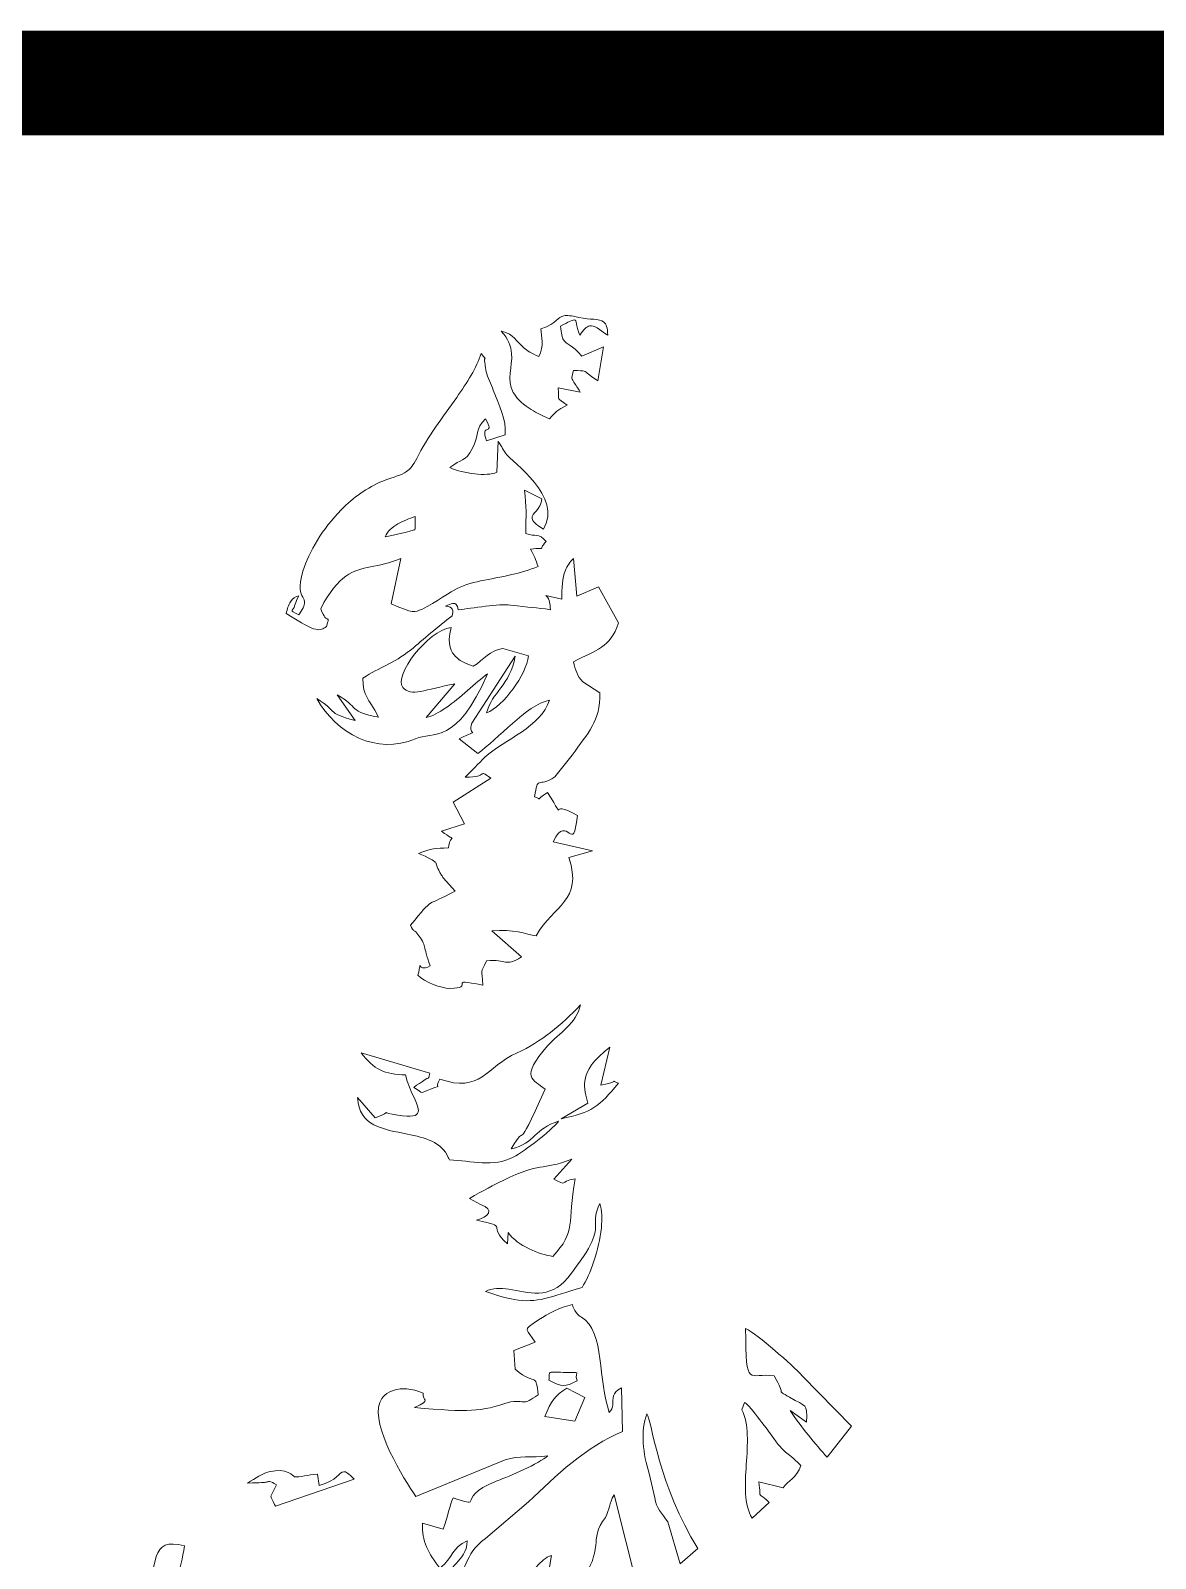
# Model space of a CAD drawing. Header units: millimetres. Extents: x 0 to 413, y 0 to 289.
# Drawn here: x 44.13 to 52.17, y 11.29 to 22.22 of the extents above; entities that cross this region are included whole.
import ezdxf

# ---------------------------------------------------------------- set-up
doc = ezdxf.new("R2010")
doc.units = ezdxf.units.MM
doc.layers.add('ШТАМП', color=7, linetype='Continuous', lineweight=5)

# ---------------------------------------------------------------- blocks, each defined once
blk = doc.blocks.new('A$C785F2B6D')
at = {"color": 0, "linetype": 'ByBlock', "lineweight": -2}
for points, knots in [([(221.067, 104.776), (221.882, 105.069), (221.864, 105.359), (222.183, 105.416), (222.183, 105.416), (222.323, 105.441), (222.529, 105.421), (222.9, 105.336), (222.9, 105.336), (223.478, 105.204), (223.882, 105.291), (224.104, 105.119), (224.104, 105.119), (224.232, 105.02), (224.3, 104.833), (224.304, 104.467), (224.304, 104.467), (223.878, 104.774), (223.648, 104.96), (223.434, 104.92), (223.434, 104.92), (223.285, 104.892), (223.143, 104.752), (222.949, 104.466), (222.949, 104.466), (222.748, 104.962), (222.822, 105.212), (222.673, 105.211), (222.673, 105.211), (222.58, 105.21), (222.401, 105.113), (222.017, 104.918), (222.017, 104.918), (222.044, 104.55), (222.088, 104.361), (222.16, 104.24), (222.16, 104.24), (222.305, 103.998), (222.567, 104.033), (223.046, 103.46), (223.046, 103.46), (223.046, 103.46), (224.094, 103.9), (224.094, 103.9), (224.094, 103.9), (224.094, 103.9), (223.82, 102.265), (223.82, 102.265), (223.82, 102.265), (223.333, 102.561), (223.316, 102.679), (223.167, 102.725), (223.167, 102.725), (223.079, 102.752), (222.945, 102.755), (222.642, 102.756), (222.642, 102.756), (222.558, 102.428), (222.528, 102.407), (222.64, 102.232), (222.64, 102.232), (222.702, 102.134), (222.808, 101.989), (222.973, 101.715), (222.973, 101.715), (222.973, 101.715), (221.906, 101.925), (221.906, 101.925), (221.906, 101.925), (221.932, 101.174), (221.807, 101.505), (222.334, 101.079), (222.334, 101.079), (221.836, 100.83), (221.809, 100.763), (221.475, 100.42), (221.475, 100.42), (221.07, 100.595), (220.748, 100.765), (220.493, 100.932), (220.493, 100.932), (220.091, 101.194), (219.854, 101.448), (219.721, 101.698), (219.721, 101.698), (219.386, 102.325), (219.693, 102.93), (219.641, 103.591), (219.641, 103.591), (219.615, 103.932), (219.492, 104.288), (219.136, 104.67), (219.136, 104.67), (219.805, 104.493), (219.828, 104.204), (220.24, 103.859), (220.24, 103.859), (220.4, 103.725), (220.62, 103.582), (220.959, 103.435), (220.959, 103.435), (221.246, 103.937), (221.069, 104.405), (221.067, 104.776)], [0, 0, 0, 0, 0.037037, 0.037037, 0.037037, 0.037037, 0.074074, 0.074074, 0.074074, 0.074074, 0.111111, 0.111111, 0.111111, 0.111111, 0.148148, 0.148148, 0.148148, 0.148148, 0.185185, 0.185185, 0.185185, 0.185185, 0.222222, 0.222222, 0.222222, 0.222222, 0.259259, 0.259259, 0.259259, 0.259259, 0.296296, 0.296296, 0.296296, 0.296296, 0.333333, 0.333333, 0.333333, 0.333333, 0.37037, 0.37037, 0.37037, 0.37037, 0.407407, 0.407407, 0.407407, 0.407407, 0.444444, 0.444444, 0.444444, 0.444444, 0.481481, 0.481481, 0.481481, 0.481481, 0.518519, 0.518519, 0.518519, 0.518519, 0.555556, 0.555556, 0.555556, 0.555556, 0.592593, 0.592593, 0.592593, 0.592593, 0.62963, 0.62963, 0.62963, 0.62963, 0.666667, 0.666667, 0.666667, 0.666667, 0.703704, 0.703704, 0.703704, 0.703704, 0.740741, 0.740741, 0.740741, 0.740741, 0.777778, 0.777778, 0.777778, 0.777778, 0.814815, 0.814815, 0.814815, 0.814815, 0.851852, 0.851852, 0.851852, 0.851852, 0.888889, 0.888889, 0.888889, 0.888889, 0.925926, 0.925926, 0.925926, 0.925926, 1, 1, 1, 1]), ([(209.325, 91.828), (209.136, 91.495), (209.154, 91.315), (209.005, 91.131), (209.005, 91.131), (208.959, 91.074), (209.08, 91.049), (209.319, 90.907), (209.319, 90.907), (210.09, 92.004), (209.011, 91.403), (209.525, 93.025), (209.525, 93.025), (209.825, 93.97), (210.484, 95.095), (211.38, 96.004), (211.38, 96.004), (211.962, 96.594), (212.645, 97.094), (213.394, 97.395), (213.394, 97.395), (213.964, 97.624), (214.29, 97.674), (214.551, 97.855), (214.551, 97.855), (214.726, 97.978), (214.872, 98.16), (215.043, 98.498), (215.043, 98.498), (215.553, 99.523), (216.317, 100.505), (216.979, 101.452), (216.979, 101.452), (217.49, 102.182), (217.941, 102.891), (218.171, 103.582), (218.171, 103.582), (218.534, 103.115), (218.241, 103.541), (218.352, 103.131), (218.352, 103.131), (218.383, 103.015), (218.337, 103.041), (218.416, 102.703), (218.416, 102.703), (218.477, 102.442), (218.641, 102.088), (218.752, 101.807), (218.752, 101.807), (219.047, 101.067), (219.387, 100.396), (219.335, 99.645), (219.335, 99.645), (219.335, 99.645), (218.422, 99.347), (218.422, 99.347), (218.422, 99.347), (218.091, 100.277), (218.889, 99.547), (218.374, 100.419), (218.374, 100.419), (217.85, 99.917), (218.073, 99.599), (217.752, 98.991), (217.752, 98.991), (217.379, 98.282), (217.203, 98.511), (216.648, 98.047), (216.648, 98.047), (217.309, 97.76), (218.442, 97.6), (218.928, 97.823), (218.928, 97.823), (218.928, 97.823), (218.983, 99.33), (218.983, 99.33), (218.983, 99.33), (219.109, 99.179), (219.22, 98.928), (219.344, 98.756), (219.344, 98.756), (219.69, 98.271), (222.134, 96.656), (221.187, 95.06), (221.187, 95.06), (220.802, 95.301), (220.656, 95.456), (220.635, 95.584), (220.635, 95.584), (220.592, 95.846), (221.075, 95.994), (221.112, 96.535), (221.112, 96.535), (221.112, 96.535), (220.26, 96.959), (220.26, 96.959), (220.26, 96.959), (220.38, 96.14), (220.332, 95.747), (220.337, 94.853), (220.337, 94.853), (220.812, 94.669), (220.948, 94.907), (221.32, 94.463), (221.32, 94.463), (220.838, 93.959), (221.444, 94.222), (220.555, 94.087), (220.555, 94.087), (220.733, 93.803), (220.806, 93.574), (220.932, 93.26), (220.932, 93.26), (220.499, 93.077), (220.07, 92.953), (219.654, 92.857), (219.654, 92.857), (218.595, 92.612), (217.615, 92.541), (216.851, 92.105), (216.851, 92.105), (216.593, 91.958), (215.492, 91.24), (215.295, 91.173), (215.295, 91.173), (214.908, 91.042), (214.922, 90.954), (213.805, 91.446), (213.805, 91.446), (213.805, 91.446), (214.263, 93.642), (214.263, 93.642), (214.263, 93.642), (213.151, 93.161), (212.372, 93.327), (211.606, 92.788), (211.606, 92.788), (211.21, 92.51), (210.817, 92.043), (210.384, 91.2), (210.384, 91.2), (210.709, 90.334), (210.859, 91.016), (210.666, 90.339), (210.666, 90.339), (210.298, 90.135), (210.286, 89.977), (208.718, 90.974), (208.718, 90.974), (208.756, 91.189), (208.821, 91.39), (208.921, 91.544), (208.921, 91.544), (209.02, 91.696), (209.153, 91.801), (209.325, 91.828)], [0, 0, 0, 0, 0.025, 0.025, 0.025, 0.025, 0.05, 0.05, 0.05, 0.05, 0.075, 0.075, 0.075, 0.075, 0.1, 0.1, 0.1, 0.1, 0.125, 0.125, 0.125, 0.125, 0.15, 0.15, 0.15, 0.15, 0.175, 0.175, 0.175, 0.175, 0.2, 0.2, 0.2, 0.2, 0.225, 0.225, 0.225, 0.225, 0.25, 0.25, 0.25, 0.25, 0.275, 0.275, 0.275, 0.275, 0.3, 0.3, 0.3, 0.3, 0.325, 0.325, 0.325, 0.325, 0.35, 0.35, 0.35, 0.35, 0.375, 0.375, 0.375, 0.375, 0.4, 0.4, 0.4, 0.4, 0.425, 0.425, 0.425, 0.425, 0.45, 0.45, 0.45, 0.45, 0.475, 0.475, 0.475, 0.475, 0.5, 0.5, 0.5, 0.5, 0.525, 0.525, 0.525, 0.525, 0.55, 0.55, 0.55, 0.55, 0.575, 0.575, 0.575, 0.575, 0.6, 0.6, 0.6, 0.6, 0.625, 0.625, 0.625, 0.625, 0.65, 0.65, 0.65, 0.65, 0.675, 0.675, 0.675, 0.675, 0.7, 0.7, 0.7, 0.7, 0.725, 0.725, 0.725, 0.725, 0.75, 0.75, 0.75, 0.75, 0.775, 0.775, 0.775, 0.775, 0.8, 0.8, 0.8, 0.8, 0.825, 0.825, 0.825, 0.825, 0.85, 0.85, 0.85, 0.85, 0.875, 0.875, 0.875, 0.875, 0.9, 0.9, 0.9, 0.9, 0.925, 0.925, 0.925, 0.925, 0.95, 0.95, 0.95, 0.95, 1, 1, 1, 1]), ([(213.505, 94.684), (213.605, 94.697), (214.869, 94.99), (214.939, 95.036), (214.939, 95.036), (214.991, 95.07), (214.954, 95.18), (214.964, 95.68), (214.964, 95.68), (214.694, 95.582), (214.387, 95.47), (214.119, 95.315), (214.119, 95.315), (213.852, 95.16), (213.623, 94.96), (213.505, 94.684)], [0, 0, 0, 0, 0.2, 0.2, 0.2, 0.2, 0.4, 0.4, 0.4, 0.4, 0.6, 0.6, 0.6, 0.6, 1, 1, 1, 1]), ([(217.394, 83.037), (217.685, 83.295), (218.057, 83.728), (218.347, 83.998), (218.347, 83.998), (219.292, 84.877), (221.076, 85.465), (221.475, 86.775), (221.475, 86.775), (220.36, 86.521), (218.96, 84.875), (218.008, 84.185), (218.008, 84.185), (218.008, 84.185), (217.1, 84.893), (217.1, 84.893), (217.1, 84.893), (218.23, 85.44), (217.487, 84.937), (217.706, 85.662), (217.706, 85.662), (217.706, 85.662), (219.819, 88.905), (219.819, 88.905), (219.819, 88.905), (219.559, 87.465), (218.699, 87.182), (218.427, 86.15), (218.427, 86.15), (219.25, 86.492), (220.354, 87.994), (220.464, 88.92), (220.464, 88.92), (220.464, 88.92), (219.22, 89.276), (219.22, 89.276), (219.22, 89.276), (218.566, 89.187), (218.327, 88.734), (217.774, 88.411), (217.774, 88.411), (217.09, 88.676), (217.088, 88.74), (216.928, 88.894), (216.928, 88.894), (216.726, 89.089), (216.487, 89.412), (216.708, 90.294), (216.708, 90.294), (215.57, 90.137), (213.906, 87.959), (214.37, 87.384), (214.37, 87.384), (214.744, 86.921), (215.463, 87.286), (216.889, 87.566), (216.889, 87.566), (216.889, 87.566), (215.5, 85.933), (215.5, 85.933), (215.5, 85.933), (215.803, 85.996), (216.125, 86.167), (216.449, 86.39), (216.449, 86.39), (217.161, 86.88), (217.888, 87.625), (218.467, 88.043), (218.467, 88.043), (216.993, 84.568), (215.816, 85.265), (214.978, 84.898), (214.978, 84.898), (213.106, 84.078), (211.139, 85.156), (210.191, 86.849), (210.191, 86.849), (211.227, 86.244), (210.588, 86.174), (212.054, 85.776), (212.054, 85.776), (212.054, 85.776), (211.186, 87.025), (211.186, 87.025), (211.186, 87.025), (212.266, 86.434), (211.721, 86.186), (213.188, 85.948), (213.188, 85.948), (212.66, 86.949), (212.447, 86.926), (212.423, 87.829), (212.423, 87.829), (213.299, 88.411), (213.87, 88.506), (214.739, 89.199), (214.739, 89.199), (215.399, 89.725), (216.042, 90.341), (216.767, 90.858), (216.767, 90.858), (216.783, 90.959), (216.819, 91.083), (216.763, 91.18), (216.763, 91.18), (216.722, 91.253), (216.63, 91.311), (216.441, 91.333), (216.441, 91.333), (216.741, 91.477), (216.879, 91.488), (216.955, 91.414), (216.955, 91.414), (217.009, 91.363), (217.031, 91.27), (217.058, 91.151), (217.058, 91.151), (217.716, 91.229), (219.064, 91.458), (219.589, 91.383), (219.589, 91.383), (220.531, 91.248), (220.832, 91.266), (221.523, 91.157), (221.523, 91.157), (221.481, 91.476), (221.543, 91.598), (221.306, 91.848), (221.306, 91.848), (221.306, 91.848), (222.08, 91.661), (222.08, 91.661), (222.08, 91.661), (222.072, 92.221), (222.095, 92.682), (222.251, 93.07), (222.251, 93.07), (222.337, 93.282), (222.462, 93.473), (222.643, 93.647), (222.643, 93.647), (222.643, 93.647), (222.799, 91.814), (222.799, 91.814), (222.799, 91.814), (222.799, 91.814), (223.854, 92.26), (223.854, 92.26), (223.854, 92.26), (223.854, 92.26), (224.825, 90.517), (224.825, 90.517), (224.825, 90.517), (224.408, 89.286), (223.769, 89.229), (222.642, 88.63), (222.642, 88.63), (222.731, 88.25), (222.819, 87.929), (223.092, 87.663), (223.092, 87.663), (223.092, 87.663), (223.921, 87.126), (223.921, 87.126), (223.921, 87.126), (223.957, 85.712), (223.343, 85.221), (222.578, 84.095), (222.578, 84.095), (222.578, 84.095), (221.736, 83.044), (221.736, 83.044), (221.736, 83.044), (220.899, 82.502), (220.927, 83.157), (220.752, 82.08), (220.752, 82.08), (221.18, 81.952), (220.731, 81.894), (221.377, 82.287), (221.377, 82.287), (222.458, 80.63), (221.265, 82.075), (222.831, 81.178), (222.831, 81.178), (222.611, 79.131), (222.39, 81.374), (221.655, 79.904), (221.655, 79.904), (221.655, 79.904), (223.568, 79.458), (223.568, 79.458), (223.568, 79.458), (223.568, 79.458), (222.422, 79.14), (222.422, 79.14), (222.422, 79.14), (223.109, 76.988), (221.712, 76.89), (220.828, 75.334), (220.828, 75.334), (220.321, 75.43), (219.745, 75.676), (218.679, 75.576), (218.679, 75.576), (218.679, 75.576), (220.119, 74.313), (220.119, 74.313), (220.119, 74.313), (219.281, 73.81), (219.451, 74.221), (218.432, 74.134), (218.432, 74.134), (218.095, 73.458), (218.226, 73.796), (218.243, 72.941), (218.243, 72.941), (216.391, 73.343), (217.967, 72.789), (216.634, 72.792), (216.634, 72.792), (216.242, 72.793), (215.438, 73.092), (215.098, 73.426), (215.098, 73.426), (215.336, 74.378), (214.967, 73.517), (215.698, 73.877), (215.698, 73.877), (215.29, 74.934), (215.598, 74.782), (215.049, 75.464), (215.049, 75.464), (214.869, 75.688), (214.915, 75.489), (214.74, 75.849), (214.74, 75.849), (215.919, 77.305), (215.442, 76.7), (216.907, 77.509), (216.907, 77.509), (216.907, 77.509), (216.334, 78.139), (216.334, 78.139), (216.334, 78.139), (216.306, 78.18), (216.274, 78.238), (216.247, 78.281), (216.247, 78.281), (215.769, 79.026), (216.272, 78.77), (215.451, 79.203), (215.451, 79.203), (215.451, 79.203), (215.126, 79.334), (215.126, 79.334), (215.126, 79.334), (215.761, 79.601), (215.94, 79.565), (216.578, 79.61), (216.578, 79.61), (216.673, 80.395), (217.065, 79.777), (216.245, 80.416), (216.245, 80.416), (216.245, 80.416), (217.352, 80.775), (217.352, 80.775), (217.352, 80.775), (217.352, 80.775), (216.807, 81.816), (216.807, 81.816), (216.807, 81.816), (216.807, 81.816), (218.636, 82.986), (218.636, 82.986), (218.636, 82.986), (217.948, 83.485), (218.562, 82.996), (217.394, 83.037)], [0, 0, 0, 0, 0.014085, 0.014085, 0.014085, 0.014085, 0.028169, 0.028169, 0.028169, 0.028169, 0.042254, 0.042254, 0.042254, 0.042254, 0.056338, 0.056338, 0.056338, 0.056338, 0.070423, 0.070423, 0.070423, 0.070423, 0.084507, 0.084507, 0.084507, 0.084507, 0.098592, 0.098592, 0.098592, 0.098592, 0.112676, 0.112676, 0.112676, 0.112676, 0.126761, 0.126761, 0.126761, 0.126761, 0.140845, 0.140845, 0.140845, 0.140845, 0.15493, 0.15493, 0.15493, 0.15493, 0.169014, 0.169014, 0.169014, 0.169014, 0.183099, 0.183099, 0.183099, 0.183099, 0.197183, 0.197183, 0.197183, 0.197183, 0.211268, 0.211268, 0.211268, 0.211268, 0.225352, 0.225352, 0.225352, 0.225352, 0.239437, 0.239437, 0.239437, 0.239437, 0.253521, 0.253521, 0.253521, 0.253521, 0.267606, 0.267606, 0.267606, 0.267606, 0.28169, 0.28169, 0.28169, 0.28169, 0.295775, 0.295775, 0.295775, 0.295775, 0.309859, 0.309859, 0.309859, 0.309859, 0.323944, 0.323944, 0.323944, 0.323944, 0.338028, 0.338028, 0.338028, 0.338028, 0.352113, 0.352113, 0.352113, 0.352113, 0.366197, 0.366197, 0.366197, 0.366197, 0.380282, 0.380282, 0.380282, 0.380282, 0.394366, 0.394366, 0.394366, 0.394366, 0.408451, 0.408451, 0.408451, 0.408451, 0.422535, 0.422535, 0.422535, 0.422535, 0.43662, 0.43662, 0.43662, 0.43662, 0.450704, 0.450704, 0.450704, 0.450704, 0.464789, 0.464789, 0.464789, 0.464789, 0.478873, 0.478873, 0.478873, 0.478873, 0.492958, 0.492958, 0.492958, 0.492958, 0.507042, 0.507042, 0.507042, 0.507042, 0.521127, 0.521127, 0.521127, 0.521127, 0.535211, 0.535211, 0.535211, 0.535211, 0.549296, 0.549296, 0.549296, 0.549296, 0.56338, 0.56338, 0.56338, 0.56338, 0.577465, 0.577465, 0.577465, 0.577465, 0.591549, 0.591549, 0.591549, 0.591549, 0.605634, 0.605634, 0.605634, 0.605634, 0.619718, 0.619718, 0.619718, 0.619718, 0.633803, 0.633803, 0.633803, 0.633803, 0.647887, 0.647887, 0.647887, 0.647887, 0.661972, 0.661972, 0.661972, 0.661972, 0.676056, 0.676056, 0.676056, 0.676056, 0.690141, 0.690141, 0.690141, 0.690141, 0.704225, 0.704225, 0.704225, 0.704225, 0.71831, 0.71831, 0.71831, 0.71831, 0.732394, 0.732394, 0.732394, 0.732394, 0.746479, 0.746479, 0.746479, 0.746479, 0.760563, 0.760563, 0.760563, 0.760563, 0.774648, 0.774648, 0.774648, 0.774648, 0.788732, 0.788732, 0.788732, 0.788732, 0.802817, 0.802817, 0.802817, 0.802817, 0.816901, 0.816901, 0.816901, 0.816901, 0.830986, 0.830986, 0.830986, 0.830986, 0.84507, 0.84507, 0.84507, 0.84507, 0.859155, 0.859155, 0.859155, 0.859155, 0.873239, 0.873239, 0.873239, 0.873239, 0.887324, 0.887324, 0.887324, 0.887324, 0.901408, 0.901408, 0.901408, 0.901408, 0.915493, 0.915493, 0.915493, 0.915493, 0.929577, 0.929577, 0.929577, 0.929577, 0.943662, 0.943662, 0.943662, 0.943662, 0.957746, 0.957746, 0.957746, 0.957746, 0.971831, 0.971831, 0.971831, 0.971831, 1, 1, 1, 1]), ([(216.162, 68.394), (218.154, 67.683), (218.388, 68.977), (219.912, 69.666), (219.912, 69.666), (221.082, 70.195), (222.047, 71.01), (222.977, 71.986), (222.977, 71.986), (222.799, 71.09), (221.945, 70.628), (221.389, 69.998), (221.389, 69.998), (220.012, 68.436), (220.686, 68.386), (221.265, 67.899), (221.265, 67.899), (219.707, 64.422), (220.492, 66.501), (219.622, 65.003), (219.622, 65.003), (220.79, 65.275), (220.76, 66.015), (221.917, 66.342), (221.917, 66.342), (221.511, 65.842), (220.338, 64.934), (219.717, 64.603), (219.717, 64.603), (218.779, 64.103), (217.684, 64.418), (216.623, 64.477), (216.623, 64.477), (216.599, 64.511), (216.582, 64.575), (216.574, 64.593), (216.574, 64.593), (216.248, 65.341), (215.431, 65.551), (214.588, 65.722), (214.588, 65.722), (213.428, 65.956), (212.219, 66.115), (212.175, 67.491), (212.175, 67.491), (212.175, 67.491), (213.029, 66.51), (213.029, 66.51), (213.029, 66.51), (213.991, 66.859), (213.235, 66.807), (213.844, 66.689), (213.844, 66.689), (214.632, 66.536), (214.979, 66.566), (215.087, 66.724), (215.087, 66.724), (215.288, 67.019), (214.653, 67.762), (214.503, 68.597), (214.503, 68.597), (213.476, 68.613), (212.958, 68.853), (212.349, 69.672), (212.349, 69.672), (212.349, 69.672), (215.683, 68.679), (215.683, 68.679), (215.683, 68.679), (215.537, 68.226), (215.742, 68.626), (215.327, 68.273), (215.327, 68.273), (215.312, 68.261), (215.063, 68.139), (214.904, 67.989), (214.904, 67.989), (215.428, 67.66), (215.175, 67.694), (215.716, 67.9), (215.716, 67.9), (216.413, 68.167), (215.82, 67.828), (216.162, 68.394)], [0, 0, 0, 0, 0.045455, 0.045455, 0.045455, 0.045455, 0.090909, 0.090909, 0.090909, 0.090909, 0.136364, 0.136364, 0.136364, 0.136364, 0.181818, 0.181818, 0.181818, 0.181818, 0.227273, 0.227273, 0.227273, 0.227273, 0.272727, 0.272727, 0.272727, 0.272727, 0.318182, 0.318182, 0.318182, 0.318182, 0.363636, 0.363636, 0.363636, 0.363636, 0.409091, 0.409091, 0.409091, 0.409091, 0.454545, 0.454545, 0.454545, 0.454545, 0.5, 0.5, 0.5, 0.5, 0.545455, 0.545455, 0.545455, 0.545455, 0.590909, 0.590909, 0.590909, 0.590909, 0.636364, 0.636364, 0.636364, 0.636364, 0.681818, 0.681818, 0.681818, 0.681818, 0.727273, 0.727273, 0.727273, 0.727273, 0.772727, 0.772727, 0.772727, 0.772727, 0.818182, 0.818182, 0.818182, 0.818182, 0.863636, 0.863636, 0.863636, 0.863636, 0.909091, 0.909091, 0.909091, 0.909091, 1, 1, 1, 1]), ([(223.334, 67.22), (223.216, 67.883), (222.742, 68.701), (224.414, 69.931), (224.414, 69.931), (224.414, 69.931), (223.965, 68.101), (223.965, 68.101), (223.965, 68.101), (224.977, 68.28), (224.368, 68.365), (224.823, 68.187), (224.823, 68.187), (223.897, 67.062), (223.512, 66.755), (222.049, 66.468), (222.049, 66.468), (222.049, 66.468), (223.334, 67.22), (223.334, 67.22)], [0, 0, 0, 0, 0.166667, 0.166667, 0.166667, 0.166667, 0.333333, 0.333333, 0.333333, 0.333333, 0.5, 0.5, 0.5, 0.5, 0.666667, 0.666667, 0.666667, 0.666667, 1, 1, 1, 1]), ([(219.436, 60.393), (218.379, 61.346), (219.613, 61.193), (217.947, 61.546), (217.947, 61.546), (218.478, 61.719), (218.872, 62.041), (218.128, 62.305), (218.128, 62.305), (218.128, 62.305), (217.598, 62.605), (217.598, 62.605), (217.598, 62.605), (218.271, 62.985), (218.801, 63.265), (219.229, 63.473), (219.229, 63.473), (221.113, 64.39), (221.036, 63.925), (222.559, 64.502), (222.559, 64.502), (222.559, 64.502), (221.698, 63.54), (221.698, 63.54), (221.698, 63.54), (222.401, 63.175), (221.886, 63.42), (222.73, 63.558), (222.73, 63.558), (222.526, 62.457), (222.548, 61.823), (222.468, 61.303), (222.468, 61.303), (222.39, 60.799), (222.215, 60.402), (221.644, 59.791), (221.644, 59.791), (221.312, 59.837), (220.89, 59.962), (220.492, 60.155), (220.492, 60.155), (220.087, 60.352), (219.708, 60.619), (219.477, 60.949), (219.477, 60.949), (219.477, 60.949), (219.436, 60.393), (219.436, 60.393)], [0, 0, 0, 0, 0.076923, 0.076923, 0.076923, 0.076923, 0.153846, 0.153846, 0.153846, 0.153846, 0.230769, 0.230769, 0.230769, 0.230769, 0.307692, 0.307692, 0.307692, 0.307692, 0.384615, 0.384615, 0.384615, 0.384615, 0.461538, 0.461538, 0.461538, 0.461538, 0.538462, 0.538462, 0.538462, 0.538462, 0.615385, 0.615385, 0.615385, 0.615385, 0.692308, 0.692308, 0.692308, 0.692308, 0.769231, 0.769231, 0.769231, 0.769231, 0.846154, 0.846154, 0.846154, 0.846154, 1, 1, 1, 1]), ([(218.379, 58.086), (218.712, 58.274), (219.099, 58.26), (219.511, 58.198), (219.511, 58.198), (220.438, 58.057), (221.494, 57.665), (222.362, 58.749), (222.362, 58.749), (223.666, 60.378), (223.723, 60.902), (223.713, 61.338), (223.713, 61.338), (223.707, 61.62), (223.672, 61.866), (223.926, 62.35), (223.926, 62.35), (224.026, 62.024), (224.04, 61.611), (223.995, 61.168), (223.995, 61.168), (223.888, 60.117), (223.451, 58.898), (223.061, 58.283), (223.061, 58.283), (221.506, 57.82), (220.908, 57.504), (219.764, 57.702), (219.764, 57.702), (219.382, 57.768), (218.939, 57.892), (218.379, 58.086)], [0, 0, 0, 0, 0.111111, 0.111111, 0.111111, 0.111111, 0.222222, 0.222222, 0.222222, 0.222222, 0.333333, 0.333333, 0.333333, 0.333333, 0.444444, 0.444444, 0.444444, 0.444444, 0.555556, 0.555556, 0.555556, 0.555556, 0.666667, 0.666667, 0.666667, 0.666667, 0.777778, 0.777778, 0.777778, 0.777778, 1, 1, 1, 1]), ([(222.591, 57.457), (222.649, 57.224), (222.858, 56.875), (223.035, 56.851), (223.035, 56.851), (224.184, 56.135), (223.816, 53.73), (224.381, 52.227), (224.381, 52.227), (224.502, 52.34), (224.535, 52.465), (224.545, 52.595), (224.545, 52.595), (224.567, 52.878), (224.48, 53.18), (224.978, 53.413), (224.978, 53.413), (224.978, 53.413), (225.013, 51.291), (225.013, 51.291), (225.013, 51.291), (223.3, 50.598), (221.752, 49.132), (220.466, 47.878), (220.466, 47.878), (220.466, 47.878), (218.377, 46.105), (218.377, 46.105), (218.377, 46.105), (217.23, 45.327), (217.635, 44.425), (216.584, 43.944), (216.584, 43.944), (216.446, 44.896), (217.447, 44.901), (217.489, 45.993), (217.489, 45.993), (216.74, 45.665), (216.824, 45.199), (216.166, 44.671), (216.166, 44.671), (215.618, 45.375), (215.262, 45.986), (215.328, 46.846), (215.328, 46.846), (215.328, 46.846), (216.317, 46.555), (216.317, 46.555), (216.317, 46.555), (216.546, 47.161), (216.641, 47.744), (216.81, 48.073), (216.81, 48.073), (217.473, 47.856), (217.59, 47.826), (217.653, 47.922), (217.653, 47.922), (217.742, 48.058), (217.724, 48.446), (218.98, 48.917), (218.98, 48.917), (219.528, 49.122), (220.97, 49.73), (221.407, 50.122), (221.407, 50.122), (220.579, 50.011), (220.029, 50.155), (219.327, 49.919), (219.327, 49.919), (219.327, 49.919), (215, 48.148), (215, 48.148), (215, 48.148), (214.425, 48.988), (212.81, 51.57), (213.251, 52.708), (213.251, 52.708), (213.446, 53.211), (214.204, 53.644), (215.359, 53.157), (215.359, 53.157), (215.263, 52.741), (215.839, 52.88), (214.926, 52.457), (214.926, 52.457), (217.613, 52.239), (218.067, 52.234), (219.596, 52.74), (219.596, 52.74), (220.478, 52.81), (220.109, 52.533), (220.925, 53.08), (220.925, 53.08), (220.877, 53.577), (220.85, 53.715), (220.749, 53.784), (220.749, 53.784), (220.62, 53.872), (220.371, 53.849), (219.808, 54.315), (219.808, 54.315), (219.808, 54.315), (219.745, 55.225), (219.745, 55.225), (219.745, 55.225), (219.745, 55.225), (220.778, 55.623), (220.778, 55.623), (220.778, 55.623), (220.391, 56.289), (220.105, 56.173), (220.946, 56.713), (220.946, 56.713), (221.441, 57.029), (221.972, 57.315), (222.591, 57.457)], [0, 0, 0, 0, 0.033333, 0.033333, 0.033333, 0.033333, 0.066667, 0.066667, 0.066667, 0.066667, 0.1, 0.1, 0.1, 0.1, 0.133333, 0.133333, 0.133333, 0.133333, 0.166667, 0.166667, 0.166667, 0.166667, 0.2, 0.2, 0.2, 0.2, 0.233333, 0.233333, 0.233333, 0.233333, 0.266667, 0.266667, 0.266667, 0.266667, 0.3, 0.3, 0.3, 0.3, 0.333333, 0.333333, 0.333333, 0.333333, 0.366667, 0.366667, 0.366667, 0.366667, 0.4, 0.4, 0.4, 0.4, 0.433333, 0.433333, 0.433333, 0.433333, 0.466667, 0.466667, 0.466667, 0.466667, 0.5, 0.5, 0.5, 0.5, 0.533333, 0.533333, 0.533333, 0.533333, 0.566667, 0.566667, 0.566667, 0.566667, 0.6, 0.6, 0.6, 0.6, 0.633333, 0.633333, 0.633333, 0.633333, 0.666667, 0.666667, 0.666667, 0.666667, 0.7, 0.7, 0.7, 0.7, 0.733333, 0.733333, 0.733333, 0.733333, 0.766667, 0.766667, 0.766667, 0.766667, 0.8, 0.8, 0.8, 0.8, 0.833333, 0.833333, 0.833333, 0.833333, 0.866667, 0.866667, 0.866667, 0.866667, 0.9, 0.9, 0.9, 0.9, 0.933333, 0.933333, 0.933333, 0.933333, 1, 1, 1, 1]), ([(232.368, 53.994), (231.161, 54.191), (230.991, 53.261), (230.992, 56.298), (230.992, 56.298), (231.596, 55.994), (233.238, 54.528), (233.736, 54.004), (233.736, 54.004), (233.736, 54.004), (236.132, 51.563), (236.132, 51.563), (236.132, 51.563), (236.132, 51.563), (234.94, 50.054), (234.94, 50.054), (234.94, 50.054), (234.404, 50.642), (233.663, 51.542), (233.145, 52.311), (233.145, 52.311), (233.145, 52.311), (233.938, 51.745), (233.938, 51.745), (233.938, 51.745), (233.996, 52.724), (233.933, 52.46), (233.114, 52.962), (233.114, 52.962), (232.394, 53.402), (233.018, 52.956), (232.368, 53.994)], [0, 0, 0, 0, 0.111111, 0.111111, 0.111111, 0.111111, 0.222222, 0.222222, 0.222222, 0.222222, 0.333333, 0.333333, 0.333333, 0.333333, 0.444444, 0.444444, 0.444444, 0.444444, 0.555556, 0.555556, 0.555556, 0.555556, 0.666667, 0.666667, 0.666667, 0.666667, 0.777778, 0.777778, 0.777778, 0.777778, 1, 1, 1, 1]), ([(221.442, 53.781), (222.115, 53.44), (222.216, 53.444), (222.819, 53.758), (222.819, 53.758), (222.702, 54.032), (222.851, 54.118), (222.798, 54.146), (222.798, 54.146), (222.759, 54.167), (222.607, 54.156), (222.145, 54.167), (222.145, 54.167), (221.766, 54.176), (221.532, 54.213), (221.486, 54.132), (221.486, 54.132), (221.426, 54.027), (221.493, 53.905), (221.442, 53.781)], [0, 0, 0, 0, 0.166667, 0.166667, 0.166667, 0.166667, 0.333333, 0.333333, 0.333333, 0.333333, 0.5, 0.5, 0.5, 0.5, 0.666667, 0.666667, 0.666667, 0.666667, 1, 1, 1, 1]), ([(221.255, 52.024), (221.255, 52.024), (222.71, 51.799), (222.71, 51.799), (222.71, 51.799), (222.71, 51.799), (223.187, 52.944), (223.187, 52.944), (223.187, 52.944), (223.187, 52.944), (222.319, 53.401), (222.319, 53.401), (222.319, 53.401), (221.751, 53.036), (221.563, 52.787), (221.255, 52.024)], [0, 0, 0, 0, 0.2, 0.2, 0.2, 0.2, 0.4, 0.4, 0.4, 0.4, 0.6, 0.6, 0.6, 0.6, 1, 1, 1, 1]), ([(232.807, 48.565), (232.807, 48.565), (231.63, 48.851), (231.63, 48.851), (231.63, 48.851), (231.797, 47.883), (231.454, 48.509), (232.127, 47.852), (232.127, 47.852), (232.127, 47.852), (231.301, 47.093), (231.301, 47.093), (231.301, 47.093), (230.905, 47.761), (230.959, 48.724), (231.023, 49.692), (231.023, 49.692), (231.088, 50.67), (231.165, 51.654), (230.803, 52.346), (230.803, 52.346), (230.803, 52.346), (230.935, 52.706), (230.935, 52.706), (230.935, 52.706), (231.053, 52.736), (232.079, 51.342), (232.23, 51.133), (232.23, 51.133), (232.998, 50.07), (232.841, 50.465), (233.67, 49.652), (233.67, 49.652), (233.453, 48.999), (233.051, 48.948), (232.807, 48.565)], [0, 0, 0, 0, 0.1, 0.1, 0.1, 0.1, 0.2, 0.2, 0.2, 0.2, 0.3, 0.3, 0.3, 0.3, 0.4, 0.4, 0.4, 0.4, 0.5, 0.5, 0.5, 0.5, 0.6, 0.6, 0.6, 0.6, 0.7, 0.7, 0.7, 0.7, 0.8, 0.8, 0.8, 0.8, 1, 1, 1, 1]), ([(226.208, 52.157), (226.425, 51.801), (226.803, 48.613), (228.676, 45.627), (228.676, 45.627), (228.676, 45.627), (227.813, 44.875), (227.813, 44.875), (227.813, 44.875), (227.813, 44.875), (227.218, 46.917), (227.218, 46.917), (227.218, 46.917), (226.929, 47.343), (226.658, 47.58), (226.584, 48.081), (226.584, 48.081), (226.584, 48.081), (226.308, 49.26), (226.308, 49.26), (226.308, 49.26), (226.028, 50.176), (225.875, 51.344), (226.208, 52.157)], [0, 0, 0, 0, 0.142857, 0.142857, 0.142857, 0.142857, 0.285714, 0.285714, 0.285714, 0.285714, 0.428571, 0.428571, 0.428571, 0.428571, 0.571429, 0.571429, 0.571429, 0.571429, 0.714286, 0.714286, 0.714286, 0.714286, 1, 1, 1, 1]), ([(206.838, 48.798), (207.213, 49.022), (207.59, 49.262), (207.865, 49.337), (207.865, 49.337), (208.742, 49.576), (209.08, 49.109), (209.108, 49.105), (209.108, 49.105), (209.384, 49.066), (209.75, 49.202), (210.235, 49.225), (210.235, 49.225), (210.235, 49.225), (210.308, 48.672), (210.308, 48.672), (210.308, 48.672), (211.185, 48.927), (211.299, 49.326), (211.5, 49.348), (211.5, 49.348), (211.606, 49.359), (211.736, 49.267), (212.014, 48.993), (212.014, 48.993), (212.014, 48.993), (208.187, 47.683), (208.187, 47.683), (208.187, 47.683), (208.179, 47.702), (207.98, 48.112), (207.963, 48.153), (207.963, 48.153), (207.963, 48.153), (208.244, 48.708), (208.244, 48.708), (208.244, 48.708), (207.922, 48.935), (207.837, 48.854), (207.754, 48.843), (207.754, 48.843), (207.639, 48.827), (207.534, 48.812), (206.838, 48.798)], [0, 0, 0, 0, 0.083333, 0.083333, 0.083333, 0.083333, 0.166667, 0.166667, 0.166667, 0.166667, 0.25, 0.25, 0.25, 0.25, 0.333333, 0.333333, 0.333333, 0.333333, 0.416667, 0.416667, 0.416667, 0.416667, 0.5, 0.5, 0.5, 0.5, 0.583333, 0.583333, 0.583333, 0.583333, 0.666667, 0.666667, 0.666667, 0.666667, 0.75, 0.75, 0.75, 0.75, 0.833333, 0.833333, 0.833333, 0.833333, 1, 1, 1, 1]), ([(224.61, 48.218), (224.61, 48.218), (225.752, 43.739), (225.752, 43.739), (225.752, 43.739), (224.719, 43.26), (224.411, 43.485), (223.806, 42.641), (223.806, 42.641), (223.437, 42.128), (222.423, 41.975), (221.664, 41.951), (221.664, 41.951), (221.922, 42.092), (222.097, 42.199), (222.212, 42.284), (222.212, 42.284), (222.611, 42.578), (222.303, 42.623), (222.266, 42.986), (222.266, 42.986), (222.246, 43.181), (222.304, 43.469), (222.591, 43.937), (222.591, 43.937), (222.72, 43.436), (222.525, 43.375), (222.75, 42.909), (222.75, 42.909), (222.75, 42.909), (223.017, 43.74), (223.017, 43.74), (223.017, 43.74), (223.295, 44.83), (223.561, 44.573), (223.724, 45.777), (223.724, 45.777), (223.762, 46.141), (223.736, 46.593), (224.193, 47.126), (224.193, 47.126), (224.415, 47.554), (224.351, 47.775), (224.61, 48.218)], [0, 0, 0, 0, 0.083333, 0.083333, 0.083333, 0.083333, 0.166667, 0.166667, 0.166667, 0.166667, 0.25, 0.25, 0.25, 0.25, 0.333333, 0.333333, 0.333333, 0.333333, 0.416667, 0.416667, 0.416667, 0.416667, 0.5, 0.5, 0.5, 0.5, 0.583333, 0.583333, 0.583333, 0.583333, 0.666667, 0.666667, 0.666667, 0.666667, 0.75, 0.75, 0.75, 0.75, 0.833333, 0.833333, 0.833333, 0.833333, 1, 1, 1, 1]), ([(194.095, 47.492), (195.315, 46.409), (196.644, 40.287), (196.876, 38.383), (196.876, 38.383), (198.062, 28.683), (194.271, 18.396), (187.129, 11.602), (187.129, 11.602), (182.769, 7.455), (177.44, 4.454), (171.739, 2.572), (171.739, 2.572), (163.157, -0.26), (158.215, 0.182), (149.446, 0.146), (149.446, 0.146), (149.484, 0.437), (152.861, 1.713), (153.823, 2.237), (153.823, 2.237), (157.531, 4.258), (162.497, 8.313), (165.128, 11.458), (165.128, 11.458), (168.891, 15.956), (174.25, 22.421), (176.453, 27.826), (176.453, 27.826), (177.893, 27.58), (178.051, 26.595), (178.957, 27.541), (178.957, 27.541), (178.604, 28.201), (177.927, 28.518), (177.562, 29.582), (177.562, 29.582), (177.562, 29.582), (179.911, 34.117), (179.911, 34.117), (179.911, 34.117), (181.897, 34.24), (184.399, 33.885), (186.262, 34.603), (186.262, 34.603), (186.835, 35.713), (186.156, 35.341), (187.388, 35.991), (187.388, 35.991), (188.572, 36.616), (188.108, 36.41), (188.819, 37.302), (188.819, 37.302), (189.025, 37.561), (193.979, 41.471), (193.652, 43.192), (193.652, 43.192), (193.466, 44.175), (192.964, 43.783), (193.544, 45.343), (193.544, 45.343), (194.046, 46.694), (193.943, 45.884), (194.095, 47.492)], [0, 0, 0, 0, 0.058824, 0.058824, 0.058824, 0.058824, 0.117647, 0.117647, 0.117647, 0.117647, 0.176471, 0.176471, 0.176471, 0.176471, 0.235294, 0.235294, 0.235294, 0.235294, 0.294118, 0.294118, 0.294118, 0.294118, 0.352941, 0.352941, 0.352941, 0.352941, 0.411765, 0.411765, 0.411765, 0.411765, 0.470588, 0.470588, 0.470588, 0.470588, 0.529412, 0.529412, 0.529412, 0.529412, 0.588235, 0.588235, 0.588235, 0.588235, 0.647059, 0.647059, 0.647059, 0.647059, 0.705882, 0.705882, 0.705882, 0.705882, 0.764706, 0.764706, 0.764706, 0.764706, 0.823529, 0.823529, 0.823529, 0.823529, 0.882353, 0.882353, 0.882353, 0.882353, 1, 1, 1, 1]), ([(201.354, 39.147), (200.729, 40.178), (201.651, 41.729), (201.945, 42.892), (201.945, 42.892), (202.439, 44.846), (202.087, 46.228), (203.782, 45.744), (203.782, 45.744), (203.578, 44.543), (203.343, 43.799), (202.682, 42.605), (202.682, 42.605), (202.098, 41.551), (201.713, 40.265), (201.354, 39.147)], [0, 0, 0, 0, 0.2, 0.2, 0.2, 0.2, 0.4, 0.4, 0.4, 0.4, 0.6, 0.6, 0.6, 0.6, 1, 1, 1, 1]), ([(221.093, 42.421), (221.093, 42.421), (219.795, 43.226), (219.795, 43.226), (219.795, 43.226), (220.177, 43.63), (220.477, 44.263), (220.857, 44.731), (220.857, 44.731), (221.064, 44.986), (221.296, 45.193), (221.577, 45.287), (221.577, 45.287), (221.577, 45.287), (221.093, 42.421), (221.093, 42.421)], [0, 0, 0, 0, 0.2, 0.2, 0.2, 0.2, 0.4, 0.4, 0.4, 0.4, 0.6, 0.6, 0.6, 0.6, 1, 1, 1, 1])]:
    blk.add_open_spline(points, degree=3, knots=knots, dxfattribs=at)
blk = doc.blocks.new('A$C4C6A475C (2)111')
at = {"layer": 'ШТАМП', "color": 0, "linetype": 'ByBlock', "lineweight": -2, "const_width": 1}
blk.add_lwpolyline([(-532.148, 29.12), (-4.853, 29.12)], dxfattribs=at)
at = {"layer": 'ШТАМП', "color": 0, "linetype": 'ByBlock', "lineweight": -2}
blk.add_lwpolyline([(-532.148, 29.12), (-532.148, 5.12), (-480.148, 5.12), (-480.148, 29.12)], close=True, dxfattribs=at)
at = {"layer": 'ШТАМП', "color": 251, "linetype": 'ByBlock', "lineweight": 5, "xscale": 0.1965941649481929, "yscale": 0.1965941649481929, "zscale": 0.1965941649481929}
blk.add_blockref('A$C785F2B6D', (-530.322, 6.177), dxfattribs=at)

msp = doc.modelspace()

# ---------------------------------------------------------------- block references
at = {"layer": 'ШТАМП', "color": 0, "lineweight": 5, "xscale": 0.75, "yscale": 0.75, "zscale": 0.75}
msp.add_blockref('A$C4C6A475C (2)111', (412.922, 0), dxfattribs=at)

doc.saveas('drawing.dxf')
